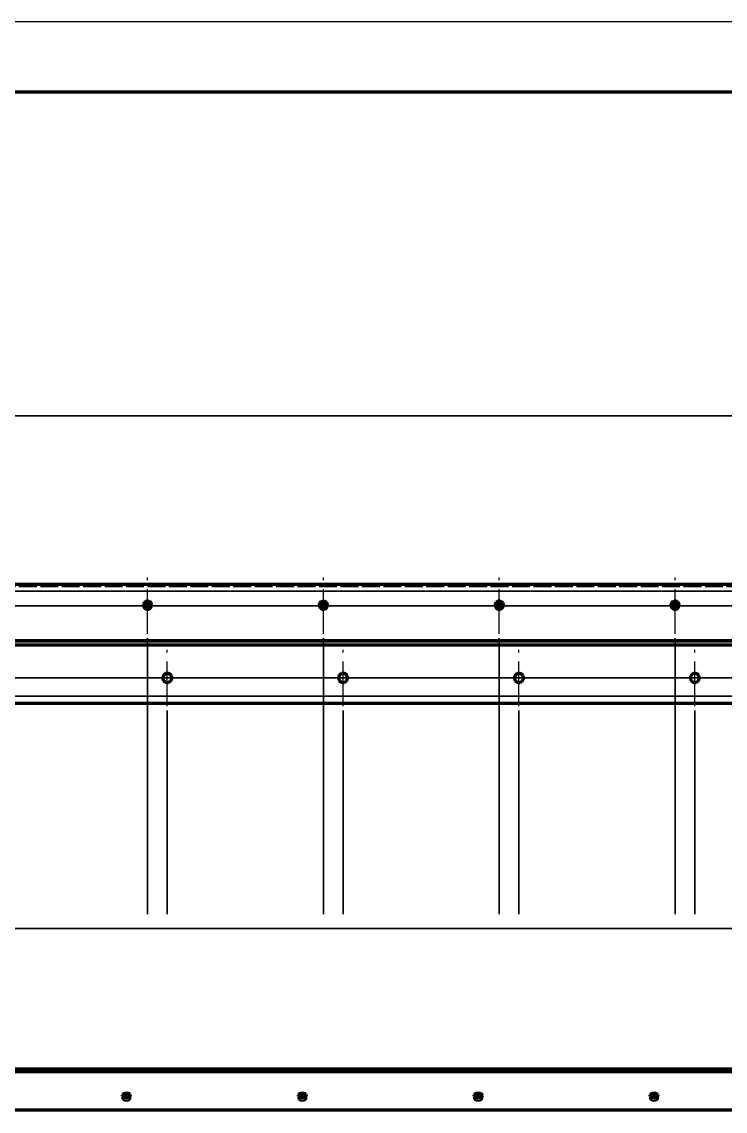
# Model space of a CAD drawing. Header units: millimetres. Extents: x 0 to 420, y 0 to 297.
# Drawn here: x 224.8 to 274.8, y 219.6 to 297 of the extents above; entities that cross this region are included whole.
import ezdxf

# ---------------------------------------------------------------- set-up
doc = ezdxf.new("R2010")
doc.units = ezdxf.units.MM
doc.linetypes.add('CENTER', pattern=[5.08, 3.175, -0.635, 0.635, -0.635])
doc.linetypes.add('DASHED', pattern=[1.524, 1.27, -0.254])

msp = doc.modelspace()

# ---------------------------------------------------------------- linework, layer by layer
at = {"color": 7, "lineweight": 35}
for p, q in [((65, 269), (351, 269)), ((68, 256.519), (366, 256.519)), ((73.55, 255.495), (366, 255.495)), ((86.05, 255.495), (366, 255.495)), ((98.55, 255.495), (366, 255.495)), ((111.05, 255.495), (366, 255.495)), ((123.55, 255.495), (366, 255.495)), ((136.05, 255.495), (366, 255.495)), ((148.55, 255.495), (366, 255.495)), ((161.05, 255.495), (366, 255.495)), ((173.55, 255.495), (366, 255.495)), ((186.05, 255.495), (366, 255.495)), ((198.55, 255.495), (366, 255.495)), ((211.05, 255.495), (366, 255.495)), ((223.55, 255.495), (366, 255.495)), ((236.05, 255.495), (366, 255.495)), ((248.55, 255.495), (366, 255.495)), ((261.05, 255.495), (366, 255.495)), ((273.55, 255.495), (366, 255.495)), ((67.75, 252.921), (366, 252.921)), ((233.75, 253.195), (233.75, 233.563)), ((246.25, 253.195), (246.25, 233.563)), ((258.75, 253.195), (258.75, 233.563)), ((271.25, 253.195), (271.25, 233.563)), ((74.975, 250.363), (366, 250.363)), ((87.475, 250.363), (366, 250.363)), ((99.975, 250.363), (366, 250.363)), ((112.475, 250.363), (366, 250.363)), ((124.975, 250.363), (366, 250.363)), ((137.475, 250.363), (366, 250.363)), ((149.975, 250.363), (366, 250.363)), ((162.475, 250.363), (366, 250.363)), ((174.975, 250.363), (366, 250.363)), ((187.475, 250.363), (366, 250.363)), ((199.975, 250.363), (366, 250.363)), ((212.475, 250.363), (366, 250.363)), ((224.975, 250.363), (366, 250.363)), ((237.475, 250.363), (366, 250.363)), ((249.975, 250.363), (366, 250.363)), ((262.475, 250.363), (366, 250.363)), ((68.75, 249.063), (366, 249.063)), ((235.15, 248.038), (235.15, 233.563)), ((247.65, 248.038), (247.65, 233.563)), ((260.15, 248.038), (260.15, 233.563)), ((272.65, 248.038), (272.65, 233.563)), ((83.75, 232.563), (333.75, 232.563))]:
    msp.add_line(p, q, dxfattribs=at)
at = {"color": 4, "linetype": 'CENTER', "lineweight": 25}
for p, q in [((233.75, 253.495), (233.75, 257.495)), ((246.25, 253.495), (246.25, 257.495)), ((258.75, 253.495), (258.75, 257.495)), ((271.25, 253.495), (271.25, 257.495)), ((231.75, 255.495), (235.75, 255.495)), ((244.25, 255.495), (248.25, 255.495)), ((256.75, 255.495), (260.75, 255.495)), ((269.25, 255.495), (273.25, 255.495)), ((235.15, 248.363), (235.15, 252.363)), ((247.65, 248.363), (247.65, 252.363)), ((260.15, 248.363), (260.15, 252.363)), ((272.65, 248.363), (272.65, 252.363)), ((233.15, 250.363), (237.15, 250.363)), ((245.65, 250.363), (249.65, 250.363)), ((258.15, 250.363), (262.15, 250.363)), ((270.65, 250.363), (274.65, 250.363))]:
    msp.add_line(p, q, dxfattribs=at)
at = {"color": 1, "lineweight": 70}
for p, q in [((344.75, 257), (65.5, 257)), ((233.456, 255.614), (233.45, 255.566)), ((233.45, 255.566), (233.456, 255.519)), ((233.473, 255.661), (233.456, 255.614)), ((233.463, 255.495), (233.505, 255.565)), ((233.501, 255.703), (233.473, 255.661)), ((233.538, 255.74), (233.501, 255.703)), ((233.505, 255.565), (233.571, 255.621)), ((233.583, 255.771), (233.538, 255.74)), ((233.571, 255.621), (233.656, 255.656)), ((233.635, 255.794), (233.583, 255.771)), ((233.691, 255.808), (233.635, 255.794)), ((233.656, 255.656), (233.75, 255.669)), ((233.75, 255.812), (233.691, 255.808)), ((233.809, 255.808), (233.75, 255.812)), ((233.75, 255.669), (233.844, 255.656)), ((233.865, 255.794), (233.809, 255.808)), ((233.844, 255.656), (233.929, 255.621)), ((233.917, 255.771), (233.865, 255.794)), ((233.962, 255.74), (233.917, 255.771)), ((233.929, 255.621), (233.995, 255.565)), ((233.999, 255.703), (233.962, 255.74)), ((233.995, 255.565), (234.037, 255.495)), ((234.027, 255.661), (233.999, 255.703)), ((234.044, 255.614), (234.027, 255.661)), ((234.05, 255.566), (234.044, 255.614)), ((234.044, 255.519), (234.05, 255.566)), ((245.956, 255.614), (245.95, 255.566)), ((245.95, 255.566), (245.956, 255.519)), ((245.973, 255.661), (245.956, 255.614)), ((245.963, 255.495), (246.005, 255.565)), ((246.001, 255.703), (245.973, 255.661)), ((246.038, 255.74), (246.001, 255.703)), ((246.005, 255.565), (246.071, 255.621)), ((246.083, 255.771), (246.038, 255.74)), ((246.071, 255.621), (246.156, 255.656)), ((246.135, 255.794), (246.083, 255.771)), ((246.191, 255.808), (246.135, 255.794)), ((246.156, 255.656), (246.25, 255.669)), ((246.25, 255.812), (246.191, 255.808)), ((246.309, 255.808), (246.25, 255.812)), ((246.25, 255.669), (246.344, 255.656)), ((246.365, 255.794), (246.309, 255.808)), ((246.344, 255.656), (246.429, 255.621)), ((246.417, 255.771), (246.365, 255.794)), ((246.462, 255.74), (246.417, 255.771)), ((246.429, 255.621), (246.495, 255.565)), ((246.499, 255.703), (246.462, 255.74)), ((246.495, 255.565), (246.537, 255.495)), ((246.527, 255.661), (246.499, 255.703)), ((246.544, 255.614), (246.527, 255.661)), ((246.55, 255.566), (246.544, 255.614)), ((246.544, 255.519), (246.55, 255.566)), ((258.456, 255.614), (258.45, 255.566)), ((258.45, 255.566), (258.456, 255.519)), ((258.473, 255.661), (258.456, 255.614)), ((258.463, 255.495), (258.505, 255.565)), ((258.501, 255.703), (258.473, 255.661)), ((258.538, 255.74), (258.501, 255.703)), ((258.505, 255.565), (258.571, 255.621)), ((258.583, 255.771), (258.538, 255.74)), ((258.571, 255.621), (258.656, 255.656)), ((258.635, 255.794), (258.583, 255.771)), ((258.691, 255.808), (258.635, 255.794)), ((258.656, 255.656), (258.75, 255.669)), ((258.75, 255.812), (258.691, 255.808)), ((258.809, 255.808), (258.75, 255.812)), ((258.75, 255.669), (258.844, 255.656)), ((258.865, 255.794), (258.809, 255.808)), ((258.844, 255.656), (258.929, 255.621)), ((258.917, 255.771), (258.865, 255.794)), ((258.962, 255.74), (258.917, 255.771)), ((258.929, 255.621), (258.995, 255.565)), ((258.999, 255.703), (258.962, 255.74)), ((258.995, 255.565), (259.037, 255.495)), ((259.027, 255.661), (258.999, 255.703)), ((259.044, 255.614), (259.027, 255.661)), ((259.05, 255.566), (259.044, 255.614)), ((259.044, 255.519), (259.05, 255.566)), ((270.956, 255.614), (270.95, 255.566)), ((270.95, 255.566), (270.956, 255.519)), ((270.973, 255.661), (270.956, 255.614)), ((270.963, 255.495), (271.005, 255.565)), ((271.001, 255.703), (270.973, 255.661)), ((271.038, 255.74), (271.001, 255.703)), ((271.005, 255.565), (271.071, 255.621)), ((271.083, 255.771), (271.038, 255.74)), ((271.071, 255.621), (271.156, 255.656)), ((271.135, 255.794), (271.083, 255.771)), ((271.191, 255.808), (271.135, 255.794)), ((271.156, 255.656), (271.25, 255.669)), ((271.25, 255.812), (271.191, 255.808)), ((271.309, 255.808), (271.25, 255.812)), ((271.25, 255.669), (271.344, 255.656)), ((271.365, 255.794), (271.309, 255.808)), ((271.344, 255.656), (271.429, 255.621)), ((271.417, 255.771), (271.365, 255.794)), ((271.462, 255.74), (271.417, 255.771)), ((271.429, 255.621), (271.495, 255.565)), ((271.499, 255.703), (271.462, 255.74)), ((271.495, 255.565), (271.537, 255.495)), ((271.527, 255.661), (271.499, 255.703)), ((271.544, 255.614), (271.527, 255.661)), ((271.55, 255.566), (271.544, 255.614)), ((271.544, 255.519), (271.55, 255.566)), ((233.456, 255.519), (233.473, 255.472)), ((233.473, 255.472), (233.501, 255.43)), ((233.501, 255.43), (233.538, 255.393)), ((233.538, 255.393), (233.583, 255.362)), ((233.583, 255.362), (233.635, 255.339)), ((233.635, 255.339), (233.691, 255.325)), ((233.691, 255.325), (233.75, 255.321)), ((233.75, 255.321), (233.809, 255.325)), ((233.809, 255.325), (233.865, 255.339)), ((233.865, 255.339), (233.917, 255.362)), ((233.917, 255.362), (233.962, 255.393)), ((233.962, 255.393), (233.999, 255.43)), ((233.999, 255.43), (234.027, 255.472)), ((234.027, 255.472), (234.044, 255.519)), ((245.956, 255.519), (245.973, 255.472)), ((245.973, 255.472), (246.001, 255.43)), ((246.001, 255.43), (246.038, 255.393)), ((246.038, 255.393), (246.083, 255.362)), ((246.083, 255.362), (246.135, 255.339)), ((246.135, 255.339), (246.191, 255.325)), ((246.191, 255.325), (246.25, 255.321)), ((246.25, 255.321), (246.309, 255.325)), ((246.309, 255.325), (246.365, 255.339)), ((246.365, 255.339), (246.417, 255.362)), ((246.417, 255.362), (246.462, 255.393)), ((246.462, 255.393), (246.499, 255.43)), ((246.499, 255.43), (246.527, 255.472)), ((246.527, 255.472), (246.544, 255.519)), ((258.456, 255.519), (258.473, 255.472)), ((258.473, 255.472), (258.501, 255.43)), ((258.501, 255.43), (258.538, 255.393)), ((258.538, 255.393), (258.583, 255.362)), ((258.583, 255.362), (258.635, 255.339)), ((258.635, 255.339), (258.691, 255.325)), ((258.691, 255.325), (258.75, 255.321)), ((258.75, 255.321), (258.809, 255.325)), ((258.809, 255.325), (258.865, 255.339)), ((258.865, 255.339), (258.917, 255.362)), ((258.917, 255.362), (258.962, 255.393)), ((258.962, 255.393), (258.999, 255.43)), ((258.999, 255.43), (259.027, 255.472)), ((259.027, 255.472), (259.044, 255.519)), ((270.956, 255.519), (270.973, 255.472)), ((270.973, 255.472), (271.001, 255.43)), ((271.001, 255.43), (271.038, 255.393)), ((271.038, 255.393), (271.083, 255.362)), ((271.083, 255.362), (271.135, 255.339)), ((271.135, 255.339), (271.191, 255.325)), ((271.191, 255.325), (271.25, 255.321)), ((271.25, 255.321), (271.309, 255.325)), ((271.309, 255.325), (271.365, 255.339)), ((271.365, 255.339), (271.417, 255.362)), ((271.417, 255.362), (271.462, 255.393)), ((271.462, 255.393), (271.499, 255.43)), ((271.499, 255.43), (271.527, 255.472)), ((271.527, 255.472), (271.544, 255.519)), ((345.25, 252.992), (65.75, 252.992)), ((65.75, 252.706), (345.25, 252.706)), ((234.839, 250.459), (234.825, 250.363)), ((234.825, 250.363), (234.839, 250.267)), ((234.881, 250.546), (234.839, 250.459)), ((234.839, 250.267), (234.881, 250.18)), ((234.947, 250.617), (234.881, 250.546)), ((234.881, 250.18), (234.947, 250.109)), ((235.031, 250.666), (234.947, 250.617)), ((235.126, 250.687), (235.031, 250.666)), ((235.222, 250.68), (235.126, 250.687)), ((235.313, 250.645), (235.222, 250.68)), ((235.388, 250.584), (235.313, 250.645)), ((235.313, 250.082), (235.388, 250.142)), ((235.443, 250.504), (235.388, 250.584)), ((235.388, 250.142), (235.443, 250.222)), ((235.471, 250.412), (235.443, 250.504)), ((235.443, 250.222), (235.471, 250.315)), ((235.471, 250.315), (235.471, 250.412)), ((247.339, 250.459), (247.325, 250.363)), ((247.325, 250.363), (247.339, 250.267)), ((247.381, 250.546), (247.339, 250.459)), ((247.339, 250.267), (247.381, 250.18)), ((247.447, 250.617), (247.381, 250.546)), ((247.381, 250.18), (247.447, 250.109)), ((247.531, 250.666), (247.447, 250.617)), ((247.626, 250.687), (247.531, 250.666)), ((247.722, 250.68), (247.626, 250.687)), ((247.813, 250.645), (247.722, 250.68)), ((247.888, 250.584), (247.813, 250.645)), ((247.813, 250.082), (247.888, 250.142)), ((247.943, 250.504), (247.888, 250.584)), ((247.888, 250.142), (247.943, 250.222)), ((247.971, 250.412), (247.943, 250.504)), ((247.943, 250.222), (247.971, 250.315)), ((247.971, 250.315), (247.971, 250.412)), ((259.839, 250.459), (259.825, 250.363)), ((259.825, 250.363), (259.839, 250.267)), ((259.881, 250.546), (259.839, 250.459)), ((259.839, 250.267), (259.881, 250.18)), ((259.947, 250.617), (259.881, 250.546)), ((259.881, 250.18), (259.947, 250.109)), ((260.031, 250.666), (259.947, 250.617)), ((260.126, 250.687), (260.031, 250.666)), ((260.222, 250.68), (260.126, 250.687)), ((260.312, 250.645), (260.222, 250.68)), ((260.388, 250.584), (260.312, 250.645)), ((260.312, 250.082), (260.388, 250.142)), ((260.443, 250.504), (260.388, 250.584)), ((260.388, 250.142), (260.443, 250.222)), ((260.471, 250.412), (260.443, 250.504)), ((260.443, 250.222), (260.471, 250.315)), ((260.471, 250.315), (260.471, 250.412)), ((272.339, 250.459), (272.325, 250.363)), ((272.325, 250.363), (272.339, 250.267)), ((272.381, 250.546), (272.339, 250.459)), ((272.339, 250.267), (272.381, 250.18)), ((272.447, 250.617), (272.381, 250.546)), ((272.381, 250.18), (272.447, 250.109)), ((272.531, 250.666), (272.447, 250.617)), ((272.626, 250.687), (272.531, 250.666)), ((272.722, 250.68), (272.626, 250.687)), ((272.812, 250.645), (272.722, 250.68)), ((272.888, 250.584), (272.812, 250.645)), ((272.812, 250.082), (272.888, 250.142)), ((272.943, 250.504), (272.888, 250.584)), ((272.888, 250.142), (272.943, 250.222)), ((272.971, 250.412), (272.943, 250.504)), ((272.943, 250.222), (272.971, 250.315)), ((272.971, 250.315), (272.971, 250.412)), ((234.947, 250.109), (235.031, 250.061)), ((235.031, 250.061), (235.126, 250.039)), ((235.126, 250.039), (235.222, 250.046)), ((235.222, 250.046), (235.313, 250.082)), ((247.447, 250.109), (247.531, 250.061)), ((247.531, 250.061), (247.626, 250.039)), ((247.626, 250.039), (247.722, 250.046)), ((247.722, 250.046), (247.813, 250.082)), ((259.947, 250.109), (260.031, 250.061)), ((260.031, 250.061), (260.126, 250.039)), ((260.126, 250.039), (260.222, 250.046)), ((260.222, 250.046), (260.312, 250.082)), ((272.447, 250.109), (272.531, 250.061)), ((272.531, 250.061), (272.626, 250.039)), ((272.626, 250.039), (272.722, 250.046)), ((272.722, 250.046), (272.812, 250.082)), ((66.25, 248.563), (350.5, 248.563)), ((350.25, 222.563), (70.75, 222.563)), ((70.75, 222.473), (350.25, 222.473)), ((231.956, 220.704), (231.95, 220.67)), ((231.973, 220.736), (231.956, 220.704)), ((232.001, 220.766), (231.973, 220.736)), ((232.038, 220.792), (232.001, 220.766)), ((232.135, 220.829), (232.038, 220.792)), ((232.25, 220.843), (232.135, 220.829)), ((232.365, 220.829), (232.25, 220.843)), ((232.462, 220.792), (232.365, 220.829)), ((232.499, 220.766), (232.462, 220.792)), ((232.527, 220.736), (232.499, 220.766)), ((232.544, 220.704), (232.527, 220.736)), ((232.55, 220.67), (232.544, 220.704)), ((244.456, 220.704), (244.45, 220.67)), ((244.473, 220.736), (244.456, 220.704)), ((244.501, 220.766), (244.473, 220.736)), ((244.538, 220.792), (244.501, 220.766)), ((244.635, 220.829), (244.538, 220.792)), ((244.75, 220.843), (244.635, 220.829)), ((244.865, 220.829), (244.75, 220.843)), ((244.962, 220.792), (244.865, 220.829)), ((244.999, 220.766), (244.962, 220.792)), ((245.027, 220.736), (244.999, 220.766)), ((245.044, 220.704), (245.027, 220.736)), ((245.05, 220.67), (245.044, 220.704)), ((256.956, 220.704), (256.95, 220.67)), ((256.973, 220.736), (256.956, 220.704)), ((257.001, 220.766), (256.973, 220.736)), ((257.038, 220.792), (257.001, 220.766)), ((257.135, 220.829), (257.038, 220.792)), ((257.25, 220.843), (257.135, 220.829)), ((257.365, 220.829), (257.25, 220.843)), ((257.462, 220.792), (257.365, 220.829)), ((257.499, 220.766), (257.462, 220.792)), ((257.527, 220.736), (257.499, 220.766)), ((257.544, 220.704), (257.527, 220.736)), ((257.55, 220.67), (257.544, 220.704)), ((269.456, 220.704), (269.45, 220.67)), ((269.473, 220.736), (269.456, 220.704)), ((269.501, 220.766), (269.473, 220.736)), ((269.538, 220.792), (269.501, 220.766)), ((269.635, 220.829), (269.538, 220.792)), ((269.75, 220.843), (269.635, 220.829)), ((269.865, 220.829), (269.75, 220.843)), ((269.962, 220.792), (269.865, 220.829)), ((269.999, 220.766), (269.962, 220.792)), ((270.027, 220.736), (269.999, 220.766)), ((270.044, 220.704), (270.027, 220.736)), ((270.05, 220.67), (270.044, 220.704)), ((231.95, 220.67), (231.956, 220.637)), ((231.956, 220.637), (231.973, 220.605)), ((231.973, 220.605), (232.001, 220.575)), ((232.001, 220.575), (232.038, 220.549)), ((232.009, 220.568), (232.057, 220.597)), ((232.038, 220.549), (232.135, 220.512)), ((232.057, 220.597), (232.115, 220.619)), ((232.115, 220.619), (232.181, 220.633)), ((232.135, 220.512), (232.25, 220.498)), ((232.181, 220.633), (232.25, 220.638)), ((232.25, 220.638), (232.319, 220.633)), ((232.25, 220.498), (232.365, 220.512)), ((232.319, 220.633), (232.385, 220.619)), ((232.365, 220.512), (232.462, 220.549)), ((232.385, 220.619), (232.443, 220.597)), ((232.443, 220.597), (232.491, 220.568)), ((232.462, 220.549), (232.499, 220.575)), ((232.499, 220.575), (232.527, 220.605)), ((232.527, 220.605), (232.544, 220.637)), ((232.544, 220.637), (232.55, 220.67)), ((244.45, 220.67), (244.456, 220.637)), ((244.456, 220.637), (244.473, 220.605)), ((244.473, 220.605), (244.501, 220.575)), ((244.501, 220.575), (244.538, 220.549)), ((244.509, 220.568), (244.557, 220.597)), ((244.538, 220.549), (244.635, 220.512)), ((244.557, 220.597), (244.615, 220.619)), ((244.615, 220.619), (244.681, 220.633)), ((244.635, 220.512), (244.75, 220.498)), ((244.681, 220.633), (244.75, 220.638)), ((244.75, 220.638), (244.819, 220.633)), ((244.75, 220.498), (244.865, 220.512)), ((244.819, 220.633), (244.885, 220.619)), ((244.865, 220.512), (244.962, 220.549)), ((244.885, 220.619), (244.943, 220.597)), ((244.943, 220.597), (244.991, 220.568)), ((244.962, 220.549), (244.999, 220.575)), ((244.999, 220.575), (245.027, 220.605)), ((245.027, 220.605), (245.044, 220.637)), ((245.044, 220.637), (245.05, 220.67)), ((256.95, 220.67), (256.956, 220.637)), ((256.956, 220.637), (256.973, 220.605)), ((256.973, 220.605), (257.001, 220.575)), ((257.001, 220.575), (257.038, 220.549)), ((257.009, 220.568), (257.057, 220.597)), ((257.038, 220.549), (257.135, 220.512)), ((257.057, 220.597), (257.115, 220.619)), ((257.115, 220.619), (257.181, 220.633)), ((257.135, 220.512), (257.25, 220.498)), ((257.181, 220.633), (257.25, 220.638)), ((257.25, 220.638), (257.319, 220.633)), ((257.25, 220.498), (257.365, 220.512)), ((257.319, 220.633), (257.385, 220.619)), ((257.365, 220.512), (257.462, 220.549)), ((257.385, 220.619), (257.443, 220.597)), ((257.443, 220.597), (257.491, 220.568)), ((257.462, 220.549), (257.499, 220.575)), ((257.499, 220.575), (257.527, 220.605)), ((257.527, 220.605), (257.544, 220.637)), ((257.544, 220.637), (257.55, 220.67)), ((269.45, 220.67), (269.456, 220.637)), ((269.456, 220.637), (269.473, 220.605)), ((269.473, 220.605), (269.501, 220.575)), ((269.501, 220.575), (269.538, 220.549)), ((269.509, 220.568), (269.557, 220.597)), ((269.538, 220.549), (269.635, 220.512)), ((269.557, 220.597), (269.615, 220.619)), ((269.615, 220.619), (269.681, 220.633)), ((269.635, 220.512), (269.75, 220.498)), ((269.681, 220.633), (269.75, 220.638)), ((269.75, 220.638), (269.819, 220.633)), ((269.75, 220.498), (269.865, 220.512)), ((269.819, 220.633), (269.885, 220.619)), ((269.865, 220.512), (269.962, 220.549)), ((269.885, 220.619), (269.943, 220.597)), ((269.943, 220.597), (269.991, 220.568)), ((269.962, 220.549), (269.999, 220.575)), ((269.999, 220.575), (270.027, 220.605)), ((270.027, 220.605), (270.044, 220.637)), ((270.044, 220.637), (270.05, 220.67)), ((71.25, 219.667), (350.5, 219.667))]:
    msp.add_line(p, q, dxfattribs=at)
at = {"color": 5, "linetype": 'DASHED', "lineweight": 35}
for p, q in [((344.75, 256.857), (65.5, 256.857)), ((233.45, 255.566), (233.45, 255.423)), ((245.95, 255.566), (245.95, 255.423)), ((258.45, 255.566), (258.45, 255.423)), ((270.95, 255.566), (270.95, 255.423)), ((233.45, 255.423), (233.463, 255.495)), ((233.456, 255.375), (233.45, 255.423)), ((233.473, 255.329), (233.456, 255.375)), ((233.501, 255.287), (233.473, 255.329)), ((233.538, 255.249), (233.501, 255.287)), ((233.583, 255.219), (233.538, 255.249)), ((233.635, 255.196), (233.583, 255.219)), ((233.691, 255.182), (233.635, 255.196)), ((233.75, 255.177), (233.691, 255.182)), ((233.809, 255.182), (233.75, 255.177)), ((233.865, 255.196), (233.809, 255.182)), ((233.917, 255.219), (233.865, 255.196)), ((233.962, 255.249), (233.917, 255.219)), ((233.999, 255.287), (233.962, 255.249)), ((234.027, 255.329), (233.999, 255.287)), ((234.044, 255.375), (234.027, 255.329)), ((234.037, 255.495), (234.05, 255.423)), ((234.05, 255.423), (234.044, 255.375)), ((245.95, 255.423), (245.963, 255.495)), ((245.956, 255.375), (245.95, 255.423)), ((245.973, 255.329), (245.956, 255.375)), ((246.001, 255.287), (245.973, 255.329)), ((246.038, 255.249), (246.001, 255.287)), ((246.083, 255.219), (246.038, 255.249)), ((246.135, 255.196), (246.083, 255.219)), ((246.191, 255.182), (246.135, 255.196)), ((246.25, 255.177), (246.191, 255.182)), ((246.309, 255.182), (246.25, 255.177)), ((246.365, 255.196), (246.309, 255.182)), ((246.417, 255.219), (246.365, 255.196)), ((246.462, 255.249), (246.417, 255.219)), ((246.499, 255.287), (246.462, 255.249)), ((246.527, 255.329), (246.499, 255.287)), ((246.544, 255.375), (246.527, 255.329)), ((246.537, 255.495), (246.55, 255.423)), ((246.55, 255.423), (246.544, 255.375)), ((258.45, 255.423), (258.463, 255.495)), ((258.456, 255.375), (258.45, 255.423)), ((258.473, 255.329), (258.456, 255.375)), ((258.501, 255.287), (258.473, 255.329)), ((258.538, 255.249), (258.501, 255.287)), ((258.583, 255.219), (258.538, 255.249)), ((258.635, 255.196), (258.583, 255.219)), ((258.691, 255.182), (258.635, 255.196)), ((258.75, 255.177), (258.691, 255.182)), ((258.809, 255.182), (258.75, 255.177)), ((258.865, 255.196), (258.809, 255.182)), ((258.917, 255.219), (258.865, 255.196)), ((258.962, 255.249), (258.917, 255.219)), ((258.999, 255.287), (258.962, 255.249)), ((259.027, 255.329), (258.999, 255.287)), ((259.044, 255.375), (259.027, 255.329)), ((259.037, 255.495), (259.05, 255.423)), ((259.05, 255.423), (259.044, 255.375)), ((270.95, 255.423), (270.963, 255.495)), ((270.956, 255.375), (270.95, 255.423)), ((270.973, 255.329), (270.956, 255.375)), ((271.001, 255.287), (270.973, 255.329)), ((271.038, 255.249), (271.001, 255.287)), ((271.083, 255.219), (271.038, 255.249)), ((271.135, 255.196), (271.083, 255.219)), ((271.191, 255.182), (271.135, 255.196)), ((271.25, 255.177), (271.191, 255.182)), ((271.309, 255.182), (271.25, 255.177)), ((271.365, 255.196), (271.309, 255.182)), ((271.417, 255.219), (271.365, 255.196)), ((271.462, 255.249), (271.417, 255.219)), ((271.499, 255.287), (271.462, 255.249)), ((271.527, 255.329), (271.499, 255.287)), ((271.544, 255.375), (271.527, 255.329)), ((271.537, 255.495), (271.55, 255.423)), ((271.55, 255.423), (271.544, 255.375)), ((234.825, 250.363), (234.839, 250.459)), ((234.839, 250.267), (234.825, 250.363)), ((234.839, 250.459), (234.881, 250.546)), ((234.881, 250.18), (234.839, 250.267)), ((234.881, 250.546), (234.947, 250.617)), ((234.947, 250.109), (234.881, 250.18)), ((234.947, 250.617), (235.031, 250.666)), ((235.031, 250.666), (235.126, 250.687)), ((235.126, 250.687), (235.222, 250.68)), ((235.222, 250.68), (235.313, 250.645)), ((235.313, 250.645), (235.388, 250.584)), ((235.388, 250.142), (235.313, 250.082)), ((235.388, 250.584), (235.443, 250.504)), ((235.443, 250.222), (235.388, 250.142)), ((235.443, 250.504), (235.471, 250.412)), ((235.471, 250.315), (235.443, 250.222)), ((235.471, 250.412), (235.471, 250.315)), ((247.325, 250.363), (247.339, 250.459)), ((247.339, 250.267), (247.325, 250.363)), ((247.339, 250.459), (247.381, 250.546)), ((247.381, 250.18), (247.339, 250.267)), ((247.381, 250.546), (247.447, 250.617)), ((247.447, 250.109), (247.381, 250.18)), ((247.447, 250.617), (247.531, 250.666)), ((247.531, 250.666), (247.626, 250.687)), ((247.626, 250.687), (247.722, 250.68)), ((247.722, 250.68), (247.813, 250.645)), ((247.813, 250.645), (247.888, 250.584)), ((247.888, 250.142), (247.813, 250.082)), ((247.888, 250.584), (247.943, 250.504)), ((247.943, 250.222), (247.888, 250.142)), ((247.943, 250.504), (247.971, 250.412)), ((247.971, 250.315), (247.943, 250.222)), ((247.971, 250.412), (247.971, 250.315)), ((259.825, 250.363), (259.839, 250.459)), ((259.839, 250.267), (259.825, 250.363)), ((259.839, 250.459), (259.881, 250.546)), ((259.881, 250.18), (259.839, 250.267)), ((259.881, 250.546), (259.947, 250.617)), ((259.947, 250.109), (259.881, 250.18)), ((259.947, 250.617), (260.031, 250.666)), ((260.031, 250.666), (260.126, 250.687)), ((260.126, 250.687), (260.222, 250.68)), ((260.222, 250.68), (260.312, 250.645)), ((260.312, 250.645), (260.388, 250.584)), ((260.388, 250.142), (260.312, 250.082)), ((260.388, 250.584), (260.443, 250.504)), ((260.443, 250.222), (260.388, 250.142)), ((260.443, 250.504), (260.471, 250.412)), ((260.471, 250.315), (260.443, 250.222)), ((260.471, 250.412), (260.471, 250.315)), ((272.325, 250.363), (272.339, 250.459)), ((272.339, 250.267), (272.325, 250.363)), ((272.339, 250.459), (272.381, 250.546)), ((272.381, 250.18), (272.339, 250.267)), ((272.381, 250.546), (272.447, 250.617)), ((272.447, 250.109), (272.381, 250.18)), ((272.447, 250.617), (272.531, 250.666)), ((272.531, 250.666), (272.626, 250.687)), ((272.626, 250.687), (272.722, 250.68)), ((272.722, 250.68), (272.812, 250.645)), ((272.812, 250.645), (272.888, 250.584)), ((272.888, 250.142), (272.812, 250.082)), ((272.888, 250.584), (272.943, 250.504)), ((272.943, 250.222), (272.888, 250.142)), ((272.943, 250.504), (272.971, 250.412)), ((272.971, 250.315), (272.943, 250.222)), ((272.971, 250.412), (272.971, 250.315)), ((235.031, 250.061), (234.947, 250.109)), ((235.126, 250.039), (235.031, 250.061)), ((235.222, 250.046), (235.126, 250.039)), ((235.313, 250.082), (235.222, 250.046)), ((247.531, 250.061), (247.447, 250.109)), ((247.626, 250.039), (247.531, 250.061)), ((247.722, 250.046), (247.626, 250.039)), ((247.813, 250.082), (247.722, 250.046)), ((260.031, 250.061), (259.947, 250.109)), ((260.126, 250.039), (260.031, 250.061)), ((260.222, 250.046), (260.126, 250.039)), ((260.312, 250.082), (260.222, 250.046)), ((272.531, 250.061), (272.447, 250.109)), ((272.626, 250.039), (272.531, 250.061)), ((272.722, 250.046), (272.626, 250.039)), ((272.812, 250.082), (272.722, 250.046)), ((350.5, 248.563), (66.25, 248.563)), ((349.75, 222.563), (65.5, 222.563)), ((65.5, 222.313), (349.75, 222.313)), ((70.75, 222.313), (350.25, 222.313)), ((230.533, 222.563), (230.525, 222.563)), ((230.525, 222.563), (230.533, 222.563)), ((230.533, 222.313), (230.525, 222.313)), ((230.525, 222.313), (230.533, 222.313)), ((230.557, 222.563), (230.533, 222.563)), ((230.533, 222.563), (230.557, 222.563)), ((230.557, 222.313), (230.533, 222.313)), ((230.533, 222.313), (230.557, 222.313)), ((230.596, 222.563), (230.557, 222.563)), ((230.557, 222.563), (230.596, 222.563)), ((230.596, 222.313), (230.557, 222.313)), ((230.557, 222.313), (230.596, 222.313)), ((230.647, 222.563), (230.596, 222.563)), ((230.596, 222.563), (230.647, 222.563)), ((230.647, 222.313), (230.596, 222.313)), ((230.596, 222.313), (230.647, 222.313)), ((230.709, 222.563), (230.647, 222.563)), ((230.647, 222.563), (230.709, 222.563)), ((230.709, 222.313), (230.647, 222.313)), ((230.647, 222.313), (230.709, 222.313)), ((230.778, 222.563), (230.709, 222.563)), ((230.709, 222.563), (230.778, 222.563)), ((230.778, 222.313), (230.709, 222.313)), ((230.709, 222.313), (230.778, 222.313)), ((230.85, 222.563), (230.778, 222.563)), ((230.778, 222.563), (230.85, 222.563)), ((230.85, 222.313), (230.778, 222.313)), ((230.778, 222.313), (230.85, 222.313)), ((230.922, 222.563), (230.85, 222.563)), ((230.85, 222.563), (230.922, 222.563)), ((230.922, 222.313), (230.85, 222.313)), ((230.85, 222.313), (230.922, 222.313)), ((230.991, 222.563), (230.922, 222.563)), ((230.922, 222.563), (230.991, 222.563)), ((230.991, 222.313), (230.922, 222.313)), ((230.922, 222.313), (230.991, 222.313)), ((231.053, 222.563), (230.991, 222.563)), ((230.991, 222.563), (231.053, 222.563)), ((231.053, 222.313), (230.991, 222.313)), ((230.991, 222.313), (231.053, 222.313)), ((231.104, 222.563), (231.053, 222.563)), ((231.053, 222.563), (231.104, 222.563)), ((231.104, 222.313), (231.053, 222.313)), ((231.053, 222.313), (231.104, 222.313)), ((231.143, 222.563), (231.104, 222.563)), ((231.104, 222.563), (231.143, 222.563)), ((231.143, 222.313), (231.104, 222.313)), ((231.104, 222.313), (231.143, 222.313)), ((231.167, 222.563), (231.143, 222.563)), ((231.143, 222.563), (231.167, 222.563)), ((231.167, 222.313), (231.143, 222.313)), ((231.143, 222.313), (231.167, 222.313)), ((231.175, 222.563), (231.167, 222.563)), ((231.167, 222.563), (231.175, 222.563)), ((231.175, 222.313), (231.167, 222.313)), ((231.167, 222.313), (231.175, 222.313)), ((231.175, 222.563), (231.175, 222.313)), ((243.033, 222.563), (243.025, 222.563)), ((243.025, 222.563), (243.033, 222.563)), ((243.033, 222.313), (243.025, 222.313)), ((243.025, 222.313), (243.033, 222.313)), ((243.057, 222.563), (243.033, 222.563)), ((243.033, 222.563), (243.057, 222.563)), ((243.057, 222.313), (243.033, 222.313)), ((243.033, 222.313), (243.057, 222.313)), ((243.096, 222.563), (243.057, 222.563)), ((243.057, 222.563), (243.096, 222.563)), ((243.096, 222.313), (243.057, 222.313)), ((243.057, 222.313), (243.096, 222.313)), ((243.147, 222.563), (243.096, 222.563)), ((243.096, 222.563), (243.147, 222.563)), ((243.147, 222.313), (243.096, 222.313)), ((243.096, 222.313), (243.147, 222.313)), ((243.209, 222.563), (243.147, 222.563)), ((243.147, 222.563), (243.209, 222.563)), ((243.209, 222.313), (243.147, 222.313)), ((243.147, 222.313), (243.209, 222.313)), ((243.278, 222.563), (243.209, 222.563)), ((243.209, 222.563), (243.278, 222.563)), ((243.278, 222.313), (243.209, 222.313)), ((243.209, 222.313), (243.278, 222.313)), ((243.35, 222.563), (243.278, 222.563)), ((243.278, 222.563), (243.35, 222.563)), ((243.35, 222.313), (243.278, 222.313)), ((243.278, 222.313), (243.35, 222.313)), ((243.422, 222.563), (243.35, 222.563)), ((243.35, 222.563), (243.422, 222.563)), ((243.422, 222.313), (243.35, 222.313)), ((243.35, 222.313), (243.422, 222.313)), ((243.491, 222.563), (243.422, 222.563)), ((243.422, 222.563), (243.491, 222.563)), ((243.491, 222.313), (243.422, 222.313)), ((243.422, 222.313), (243.491, 222.313)), ((243.553, 222.563), (243.491, 222.563)), ((243.491, 222.563), (243.553, 222.563)), ((243.553, 222.313), (243.491, 222.313)), ((243.491, 222.313), (243.553, 222.313)), ((243.604, 222.563), (243.553, 222.563)), ((243.553, 222.563), (243.604, 222.563)), ((243.604, 222.313), (243.553, 222.313)), ((243.553, 222.313), (243.604, 222.313)), ((243.643, 222.563), (243.604, 222.563)), ((243.604, 222.563), (243.643, 222.563)), ((243.643, 222.313), (243.604, 222.313)), ((243.604, 222.313), (243.643, 222.313)), ((243.667, 222.563), (243.643, 222.563)), ((243.643, 222.563), (243.667, 222.563)), ((243.667, 222.313), (243.643, 222.313)), ((243.643, 222.313), (243.667, 222.313)), ((243.675, 222.563), (243.667, 222.563)), ((243.667, 222.563), (243.675, 222.563)), ((243.675, 222.313), (243.667, 222.313)), ((243.667, 222.313), (243.675, 222.313)), ((243.675, 222.563), (243.675, 222.313)), ((255.533, 222.563), (255.525, 222.563)), ((255.525, 222.563), (255.533, 222.563)), ((255.533, 222.313), (255.525, 222.313)), ((255.525, 222.313), (255.533, 222.313)), ((255.557, 222.563), (255.533, 222.563)), ((255.533, 222.563), (255.557, 222.563)), ((255.557, 222.313), (255.533, 222.313)), ((255.533, 222.313), (255.557, 222.313)), ((255.596, 222.563), (255.557, 222.563)), ((255.557, 222.563), (255.596, 222.563)), ((255.596, 222.313), (255.557, 222.313)), ((255.557, 222.313), (255.596, 222.313)), ((255.647, 222.563), (255.596, 222.563)), ((255.596, 222.563), (255.647, 222.563)), ((255.647, 222.313), (255.596, 222.313)), ((255.596, 222.313), (255.647, 222.313)), ((255.709, 222.563), (255.647, 222.563)), ((255.647, 222.563), (255.709, 222.563)), ((255.709, 222.313), (255.647, 222.313)), ((255.647, 222.313), (255.709, 222.313)), ((255.778, 222.563), (255.709, 222.563)), ((255.709, 222.563), (255.778, 222.563)), ((255.778, 222.313), (255.709, 222.313)), ((255.709, 222.313), (255.778, 222.313)), ((255.85, 222.563), (255.778, 222.563)), ((255.778, 222.563), (255.85, 222.563)), ((255.85, 222.313), (255.778, 222.313)), ((255.778, 222.313), (255.85, 222.313)), ((255.922, 222.563), (255.85, 222.563)), ((255.85, 222.563), (255.922, 222.563)), ((255.922, 222.313), (255.85, 222.313)), ((255.85, 222.313), (255.922, 222.313)), ((255.991, 222.563), (255.922, 222.563)), ((255.922, 222.563), (255.991, 222.563)), ((255.991, 222.313), (255.922, 222.313)), ((255.922, 222.313), (255.991, 222.313)), ((256.053, 222.563), (255.991, 222.563)), ((255.991, 222.563), (256.053, 222.563)), ((256.053, 222.313), (255.991, 222.313)), ((255.991, 222.313), (256.053, 222.313)), ((256.104, 222.563), (256.053, 222.563)), ((256.053, 222.563), (256.104, 222.563)), ((256.104, 222.313), (256.053, 222.313)), ((256.053, 222.313), (256.104, 222.313)), ((256.143, 222.563), (256.104, 222.563)), ((256.104, 222.563), (256.143, 222.563)), ((256.143, 222.313), (256.104, 222.313)), ((256.104, 222.313), (256.143, 222.313)), ((256.167, 222.563), (256.143, 222.563)), ((256.143, 222.563), (256.167, 222.563)), ((256.167, 222.313), (256.143, 222.313)), ((256.143, 222.313), (256.167, 222.313)), ((256.175, 222.563), (256.167, 222.563)), ((256.167, 222.563), (256.175, 222.563)), ((256.175, 222.313), (256.167, 222.313)), ((256.167, 222.313), (256.175, 222.313)), ((256.175, 222.563), (256.175, 222.313)), ((268.033, 222.563), (268.025, 222.563)), ((268.025, 222.563), (268.033, 222.563)), ((268.033, 222.313), (268.025, 222.313)), ((268.025, 222.313), (268.033, 222.313)), ((268.057, 222.563), (268.033, 222.563)), ((268.033, 222.563), (268.057, 222.563)), ((268.057, 222.313), (268.033, 222.313)), ((268.033, 222.313), (268.057, 222.313)), ((268.096, 222.563), (268.057, 222.563)), ((268.057, 222.563), (268.096, 222.563)), ((268.096, 222.313), (268.057, 222.313)), ((268.057, 222.313), (268.096, 222.313)), ((268.147, 222.563), (268.096, 222.563)), ((268.096, 222.563), (268.147, 222.563)), ((268.147, 222.313), (268.096, 222.313)), ((268.096, 222.313), (268.147, 222.313)), ((268.209, 222.563), (268.147, 222.563)), ((268.147, 222.563), (268.209, 222.563)), ((268.209, 222.313), (268.147, 222.313)), ((268.147, 222.313), (268.209, 222.313)), ((268.278, 222.563), (268.209, 222.563)), ((268.209, 222.563), (268.278, 222.563)), ((268.278, 222.313), (268.209, 222.313)), ((268.209, 222.313), (268.278, 222.313)), ((268.35, 222.563), (268.278, 222.563)), ((268.278, 222.563), (268.35, 222.563)), ((268.35, 222.313), (268.278, 222.313)), ((268.278, 222.313), (268.35, 222.313)), ((268.422, 222.563), (268.35, 222.563)), ((268.35, 222.563), (268.422, 222.563)), ((268.422, 222.313), (268.35, 222.313)), ((268.35, 222.313), (268.422, 222.313)), ((268.491, 222.563), (268.422, 222.563)), ((268.422, 222.563), (268.491, 222.563)), ((268.491, 222.313), (268.422, 222.313)), ((268.422, 222.313), (268.491, 222.313)), ((268.553, 222.563), (268.491, 222.563)), ((268.491, 222.563), (268.553, 222.563)), ((268.553, 222.313), (268.491, 222.313)), ((268.491, 222.313), (268.553, 222.313)), ((268.604, 222.563), (268.553, 222.563)), ((268.553, 222.563), (268.604, 222.563)), ((268.604, 222.313), (268.553, 222.313)), ((268.553, 222.313), (268.604, 222.313)), ((268.643, 222.563), (268.604, 222.563)), ((268.604, 222.563), (268.643, 222.563)), ((268.643, 222.313), (268.604, 222.313)), ((268.604, 222.313), (268.643, 222.313)), ((268.667, 222.563), (268.643, 222.563)), ((268.643, 222.563), (268.667, 222.563)), ((268.667, 222.313), (268.643, 222.313)), ((268.643, 222.313), (268.667, 222.313)), ((268.675, 222.563), (268.667, 222.563)), ((268.667, 222.563), (268.675, 222.563)), ((268.675, 222.313), (268.667, 222.313)), ((268.667, 222.313), (268.675, 222.313)), ((268.675, 222.563), (268.675, 222.313)), ((231.95, 220.466), (231.965, 220.52)), ((231.956, 220.432), (231.95, 220.466)), ((231.973, 220.4), (231.956, 220.432)), ((231.965, 220.52), (232.009, 220.568)), ((232.001, 220.37), (231.973, 220.4)), ((232.038, 220.344), (232.001, 220.37)), ((232.135, 220.307), (232.038, 220.344)), ((232.25, 220.294), (232.135, 220.307)), ((232.365, 220.307), (232.25, 220.294)), ((232.462, 220.344), (232.365, 220.307)), ((232.499, 220.37), (232.462, 220.344)), ((232.491, 220.568), (232.535, 220.52)), ((232.527, 220.4), (232.499, 220.37)), ((232.544, 220.432), (232.527, 220.4)), ((232.535, 220.52), (232.55, 220.466)), ((232.55, 220.466), (232.544, 220.432)), ((232.55, 220.67), (232.55, 220.466)), ((244.45, 220.466), (244.465, 220.52)), ((244.456, 220.432), (244.45, 220.466)), ((244.473, 220.4), (244.456, 220.432)), ((244.465, 220.52), (244.509, 220.568)), ((244.501, 220.37), (244.473, 220.4)), ((244.538, 220.344), (244.501, 220.37)), ((244.635, 220.307), (244.538, 220.344)), ((244.75, 220.294), (244.635, 220.307)), ((244.865, 220.307), (244.75, 220.294)), ((244.962, 220.344), (244.865, 220.307)), ((244.999, 220.37), (244.962, 220.344)), ((244.991, 220.568), (245.035, 220.52)), ((245.027, 220.4), (244.999, 220.37)), ((245.044, 220.432), (245.027, 220.4)), ((245.035, 220.52), (245.05, 220.466)), ((245.05, 220.466), (245.044, 220.432)), ((245.05, 220.67), (245.05, 220.466)), ((256.95, 220.466), (256.965, 220.52)), ((256.956, 220.432), (256.95, 220.466)), ((256.973, 220.4), (256.956, 220.432)), ((256.965, 220.52), (257.009, 220.568)), ((257.001, 220.37), (256.973, 220.4)), ((257.038, 220.344), (257.001, 220.37)), ((257.135, 220.307), (257.038, 220.344)), ((257.25, 220.294), (257.135, 220.307)), ((257.365, 220.307), (257.25, 220.294)), ((257.462, 220.344), (257.365, 220.307)), ((257.499, 220.37), (257.462, 220.344)), ((257.491, 220.568), (257.535, 220.52)), ((257.527, 220.4), (257.499, 220.37)), ((257.544, 220.432), (257.527, 220.4)), ((257.535, 220.52), (257.55, 220.466)), ((257.55, 220.466), (257.544, 220.432)), ((257.55, 220.67), (257.55, 220.466)), ((269.45, 220.466), (269.465, 220.52)), ((269.456, 220.432), (269.45, 220.466)), ((269.473, 220.4), (269.456, 220.432)), ((269.465, 220.52), (269.509, 220.568)), ((269.501, 220.37), (269.473, 220.4)), ((269.538, 220.344), (269.501, 220.37)), ((269.635, 220.307), (269.538, 220.344)), ((269.75, 220.294), (269.635, 220.307)), ((269.865, 220.307), (269.75, 220.294)), ((269.962, 220.344), (269.865, 220.307)), ((269.999, 220.37), (269.962, 220.344)), ((269.991, 220.568), (270.035, 220.52)), ((270.027, 220.4), (269.999, 220.37)), ((270.044, 220.432), (270.027, 220.4)), ((270.035, 220.52), (270.05, 220.466)), ((270.05, 220.466), (270.044, 220.432)), ((270.05, 220.67), (270.05, 220.466))]:
    msp.add_line(p, q, dxfattribs=at)
at = {"color": 7, "lineweight": 25}
msp.add_lwpolyline([(0, 0), (420, 0), (420, 297), (0, 297)], close=True, dxfattribs=at)
at = {"color": 7, "lineweight": 70}
msp.add_lwpolyline([(20, 5), (415, 5), (415, 292), (20, 292)], close=True, dxfattribs=at)

doc.saveas('drawing.dxf')
